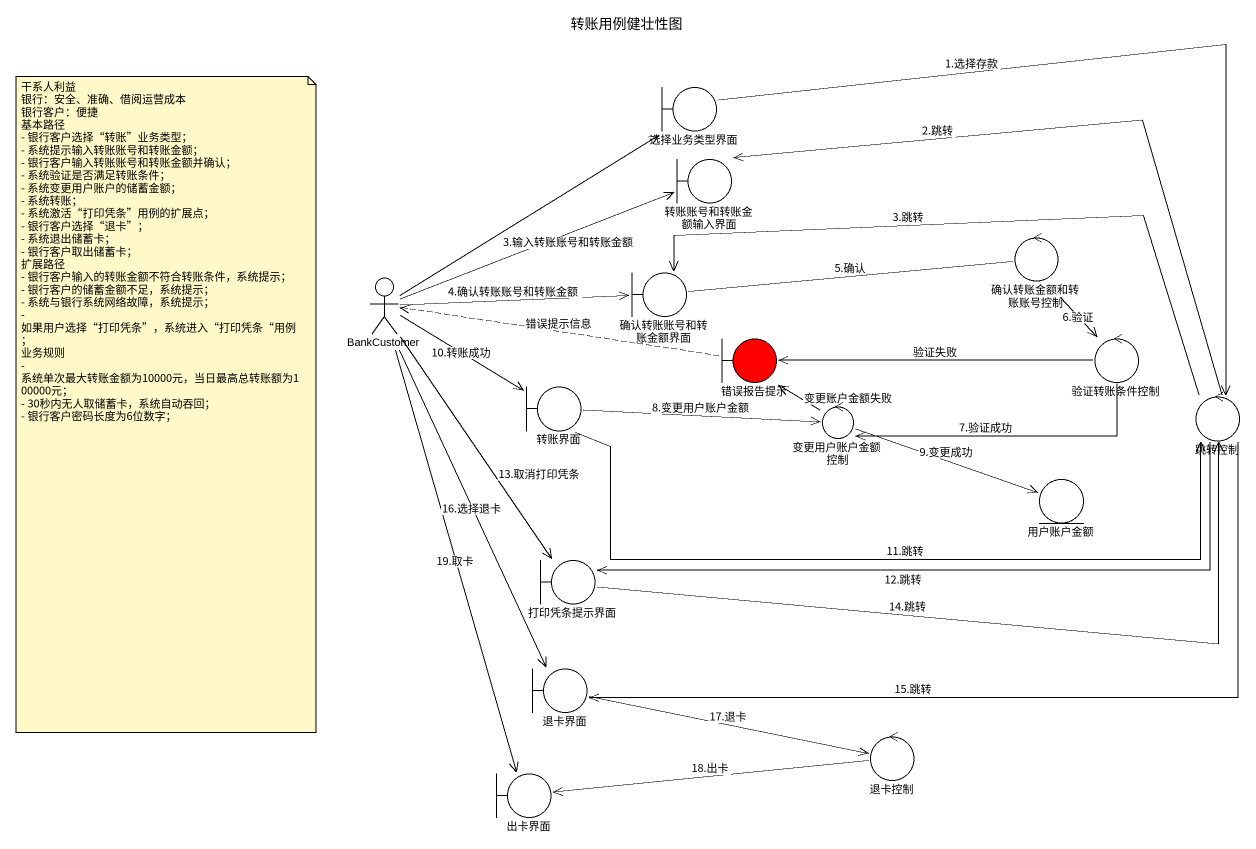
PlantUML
@startuml
title 转账用例健壮性图
boundary 选择业务类型界面
boundary 转账账号和转账金额输入界面
control 确认转账金额和转账账号控制
actor BankCustomer
boundary 确认转账账号和转账金额界面
boundary 错误报告提示 #FF0000
control 验证转账条件控制
boundary 转账界面
control 变更用户账户金额控制
control 跳转控制
entity 用户账户金额
boundary 打印凭条提示界面
boundary 退卡界面
control 退卡控制
boundary 出卡界面
选择业务类型界面 -right-> 跳转控制 : 1.选择存款
确认转账金额和转账账号控制 --> 验证转账条件控制 : 6.验证
BankCustomer -up-> 选择业务类型界面
BankCustomer -right-> 转账账号和转账金额输入界面 : 3.输入转账账号和转账金额
BankCustomer -right-> 确认转账账号和转账金额界面 : 4.确认转账账号和转账金额
BankCustomer -right-> 转账界面 : 10.转账成功
BankCustomer --> 打印凭条提示界面 : 13.取消打印凭条
BankCustomer --> 退卡界面 : 16.选择退卡
BankCustomer --> 出卡界面 : 19.取卡
确认转账账号和转账金额界面 -right- 确认转账金额和转账账号控制 : 5.确认
错误报告提示 .left.> BankCustomer : 错误提示信息
验证转账条件控制 -left-> 错误报告提示 : 验证失败
验证转账条件控制 -left-> 变更用户账户金额控制 : 7.验证成功
转账界面 -right-> 变更用户账户金额控制 : 8.变更用户账户金额
转账界面 -right-> 跳转控制 : 11.跳转
变更用户账户金额控制 -up-> 错误报告提示 : 变更账户金额失败
变更用户账户金额控制 -right-> 用户账户金额 : 9.变更成功
跳转控制 -left-> 转账账号和转账金额输入界面 : 2.跳转
跳转控制 -left-> 确认转账账号和转账金额界面 : 3.跳转
跳转控制 -left-> 打印凭条提示界面 : 12.跳转
跳转控制 -left-> 退卡界面 : 15.跳转
打印凭条提示界面 -right-> 跳转控制 : 14.跳转
退卡界面 -right-> 退卡控制 : 17.退卡
退卡控制 -left-> 出卡界面 : 18.出卡
note as N1
  干系人利益
  银行：安全、准确、借阅运营成本
  银行客户：便捷
  基本路径
  - 银行客户选择“转账”业务类型；
  - 系统提示输入转账账号和转账金额；
  - 银行客户输入转账账号和转账金额并确认；
  - 系统验证是否满足转账条件；
  - 系统变更用户账户的储蓄金额；
  - 系统转账；
  - 系统激活“打印凭条”用例的扩展点；
  - 银行客户选择“退卡”；
  - 系统退出储蓄卡；
  - 银行客户取出储蓄卡；
  扩展路径
  - 银行客户输入的转账金额不符合转账条件，系统提示；
  - 银行客户的储蓄金额不足，系统提示；
  - 系统与银行系统网络故障，系统提示；
  - 如果用户选择“打印凭条”，系统进入“打印凭条“用例；
  业务规则
  - 系统单次最大转账金额为10000元，当日最高总转账额为100000元；
  - 30秒内无人取储蓄卡，系统自动吞回；
  - 银行客户密码长度为6位数字；
end note
@enduml
